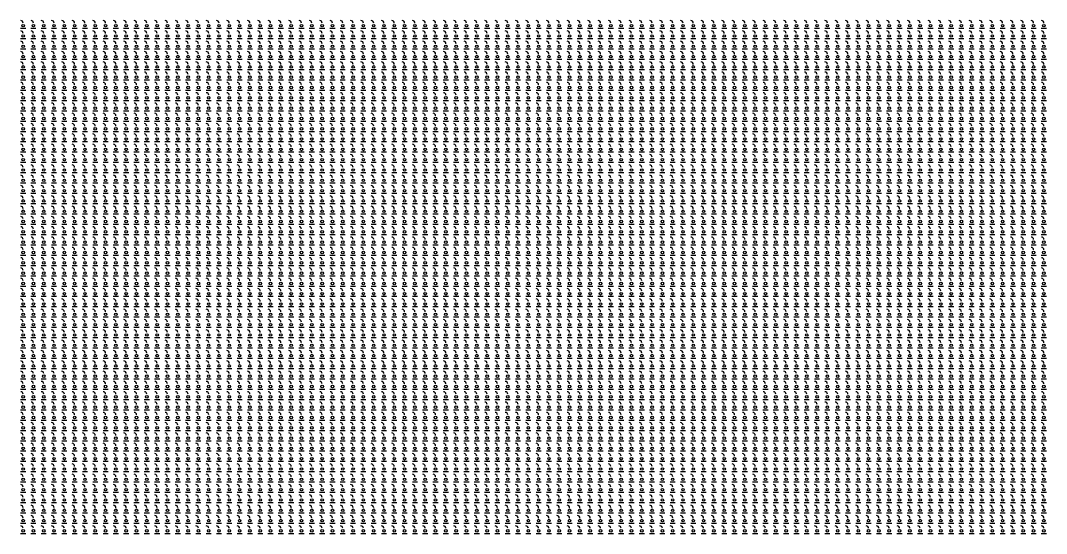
# Model space of a CAD drawing. Extents: x 0 to 199, y 0 to 199.
# Drawn here: x 0 to 199, y 0 to 99.5 of the extents above; entities that cross this region are included whole.
import ezdxf

# ---------------------------------------------------------------- set-up
doc = ezdxf.new("R2010")
doc.units = 0
doc.layers.add('VIPRS_G13', color=7, linetype='Continuous')

# ---------------------------------------------------------------- blocks, each defined once
blk = doc.blocks.new('VIPRS_G13_BLOCK')
blk.add_line((0, 0), (1, 0))
blk.add_circle((0.5, 0.5), 0.25)
blk.add_arc((0, 1), 0.5, 0, 85.9437)

msp = doc.modelspace()

# ---------------------------------------------------------------- block references
at = {"layer": 'VIPRS_G13'}
for p in [(0, 98), (2, 98), (4, 98), (6, 98), (8, 98), (10, 98), (12, 98), (14, 98), (16, 98), (18, 98), (20, 98), (22, 98), (24, 98), (26, 98), (28, 98), (30, 98), (32, 98), (34, 98), (36, 98), (38, 98), (40, 98), (42, 98), (44, 98), (46, 98), (48, 98), (50, 98), (52, 98), (54, 98), (56, 98), (58, 98), (60, 98), (62, 98), (64, 98), (66, 98), (68, 98), (70, 98), (72, 98), (74, 98), (76, 98), (78, 98), (80, 98), (82, 98), (84, 98), (86, 98), (88, 98), (90, 98), (92, 98), (94, 98), (96, 98), (98, 98), (100, 98), (102, 98), (104, 98), (106, 98), (108, 98), (110, 98), (112, 98), (114, 98), (116, 98), (118, 98), (120, 98), (122, 98), (124, 98), (126, 98), (128, 98), (130, 98), (132, 98), (134, 98), (136, 98), (138, 98), (140, 98), (142, 98), (144, 98), (146, 98), (148, 98), (150, 98), (152, 98), (154, 98), (156, 98), (158, 98), (160, 98), (162, 98), (164, 98), (166, 98), (168, 98), (170, 98), (172, 98), (174, 98), (176, 98), (178, 98), (180, 98), (182, 98), (184, 98), (186, 98), (188, 98), (190, 98), (192, 98), (194, 98), (196, 98), (198, 98), (0, 96), (2, 96), (4, 96), (6, 96), (8, 96), (10, 96), (12, 96), (14, 96), (16, 96), (18, 96), (20, 96), (22, 96), (24, 96), (26, 96), (28, 96), (30, 96), (32, 96), (34, 96), (36, 96), (38, 96), (40, 96), (42, 96), (44, 96), (46, 96), (48, 96), (50, 96), (52, 96), (54, 96), (56, 96), (58, 96), (60, 96), (62, 96), (64, 96), (66, 96), (68, 96), (70, 96), (72, 96), (74, 96), (76, 96), (78, 96), (80, 96), (82, 96), (84, 96), (86, 96), (88, 96), (90, 96), (92, 96), (94, 96), (96, 96), (98, 96), (100, 96), (102, 96), (104, 96), (106, 96), (108, 96), (110, 96), (112, 96), (114, 96), (116, 96), (118, 96), (120, 96), (122, 96), (124, 96), (126, 96), (128, 96), (130, 96), (132, 96), (134, 96), (136, 96), (138, 96), (140, 96), (142, 96), (144, 96), (146, 96), (148, 96), (150, 96), (152, 96), (154, 96), (156, 96), (158, 96), (160, 96), (162, 96), (164, 96), (166, 96), (168, 96), (170, 96), (172, 96), (174, 96), (176, 96), (178, 96), (180, 96), (182, 96), (184, 96), (186, 96), (188, 96), (190, 96), (192, 96), (194, 96), (196, 96), (198, 96), (0, 94), (2, 94), (4, 94), (6, 94), (8, 94), (10, 94), (12, 94), (14, 94), (16, 94), (18, 94), (20, 94), (22, 94), (24, 94), (26, 94), (28, 94), (30, 94), (32, 94), (34, 94), (36, 94), (38, 94), (40, 94), (42, 94), (44, 94), (46, 94), (48, 94), (50, 94), (52, 94), (54, 94), (56, 94), (58, 94), (60, 94), (62, 94), (64, 94), (66, 94), (68, 94), (70, 94), (72, 94), (74, 94), (76, 94), (78, 94), (80, 94), (82, 94), (84, 94), (86, 94), (88, 94), (90, 94), (92, 94), (94, 94), (96, 94), (98, 94), (100, 94), (102, 94), (104, 94), (106, 94), (108, 94), (110, 94), (112, 94), (114, 94), (116, 94), (118, 94), (120, 94), (122, 94), (124, 94), (126, 94), (128, 94), (130, 94), (132, 94), (134, 94), (136, 94), (138, 94), (140, 94), (142, 94), (144, 94), (146, 94), (148, 94), (150, 94), (152, 94), (154, 94), (156, 94), (158, 94), (160, 94), (162, 94), (164, 94), (166, 94), (168, 94), (170, 94), (172, 94), (174, 94), (176, 94), (178, 94), (180, 94), (182, 94), (184, 94), (186, 94), (188, 94), (190, 94), (192, 94), (194, 94), (196, 94), (198, 94), (0, 92), (2, 92), (4, 92), (6, 92), (8, 92), (10, 92), (12, 92), (14, 92), (16, 92), (18, 92), (20, 92), (22, 92), (24, 92), (26, 92), (28, 92), (30, 92), (32, 92), (34, 92), (36, 92), (38, 92), (40, 92), (42, 92), (44, 92), (46, 92), (48, 92), (50, 92), (52, 92), (54, 92), (56, 92), (58, 92), (60, 92), (62, 92), (64, 92), (66, 92), (68, 92), (70, 92), (72, 92), (74, 92), (76, 92), (78, 92), (80, 92), (82, 92), (84, 92), (86, 92), (88, 92), (90, 92), (92, 92), (94, 92), (96, 92), (98, 92), (100, 92), (102, 92), (104, 92), (106, 92), (108, 92), (110, 92), (112, 92), (114, 92), (116, 92), (118, 92), (120, 92), (122, 92), (124, 92), (126, 92), (128, 92), (130, 92), (132, 92), (134, 92), (136, 92), (138, 92), (140, 92), (142, 92), (144, 92), (146, 92), (148, 92), (150, 92), (152, 92), (154, 92), (156, 92), (158, 92), (160, 92), (162, 92), (164, 92), (166, 92), (168, 92), (170, 92), (172, 92), (174, 92), (176, 92), (178, 92), (180, 92), (182, 92), (184, 92), (186, 92), (188, 92), (190, 92), (192, 92), (194, 92), (196, 92), (198, 92), (0, 90), (2, 90), (4, 90), (6, 90), (8, 90), (10, 90), (12, 90), (14, 90), (16, 90), (18, 90), (20, 90), (22, 90), (24, 90), (26, 90), (28, 90), (30, 90), (32, 90), (34, 90), (36, 90), (38, 90), (40, 90), (42, 90), (44, 90), (46, 90), (48, 90), (50, 90), (52, 90), (54, 90), (56, 90), (58, 90), (60, 90), (62, 90), (64, 90), (66, 90), (68, 90), (70, 90), (72, 90), (74, 90), (76, 90), (78, 90), (80, 90), (82, 90), (84, 90), (86, 90), (88, 90), (90, 90), (92, 90), (94, 90), (96, 90), (98, 90), (100, 90), (102, 90), (104, 90), (106, 90), (108, 90), (110, 90), (112, 90), (114, 90), (116, 90), (118, 90), (120, 90), (122, 90), (124, 90), (126, 90), (128, 90), (130, 90), (132, 90), (134, 90), (136, 90), (138, 90), (140, 90), (142, 90), (144, 90), (146, 90), (148, 90), (150, 90), (152, 90), (154, 90), (156, 90), (158, 90), (160, 90), (162, 90), (164, 90), (166, 90), (168, 90), (170, 90), (172, 90), (174, 90), (176, 90), (178, 90), (180, 90), (182, 90), (184, 90), (186, 90), (188, 90), (190, 90), (192, 90), (194, 90), (196, 90), (198, 90), (0, 88), (2, 88), (4, 88), (6, 88), (8, 88), (10, 88), (12, 88), (14, 88), (16, 88), (18, 88), (20, 88), (22, 88), (24, 88), (26, 88), (28, 88), (30, 88), (32, 88), (34, 88), (36, 88), (38, 88), (40, 88), (42, 88), (44, 88), (46, 88), (48, 88), (50, 88), (52, 88), (54, 88), (56, 88), (58, 88), (60, 88), (62, 88), (64, 88), (66, 88), (68, 88), (70, 88), (72, 88), (74, 88), (76, 88), (78, 88), (80, 88), (82, 88), (84, 88), (86, 88), (88, 88), (90, 88), (92, 88), (94, 88), (96, 88), (98, 88), (100, 88), (102, 88), (104, 88), (106, 88), (108, 88), (110, 88), (112, 88), (114, 88), (116, 88), (118, 88), (120, 88), (122, 88), (124, 88), (126, 88), (128, 88), (130, 88), (132, 88), (134, 88), (136, 88), (138, 88), (140, 88), (142, 88), (144, 88), (146, 88), (148, 88), (150, 88), (152, 88), (154, 88), (156, 88), (158, 88), (160, 88), (162, 88), (164, 88), (166, 88), (168, 88), (170, 88), (172, 88), (174, 88), (176, 88), (178, 88), (180, 88), (182, 88), (184, 88), (186, 88), (188, 88), (190, 88), (192, 88), (194, 88), (196, 88), (198, 88), (0, 86), (2, 86), (4, 86), (6, 86), (8, 86), (10, 86), (12, 86), (14, 86), (16, 86), (18, 86), (20, 86), (22, 86), (24, 86), (26, 86), (28, 86), (30, 86), (32, 86), (34, 86), (36, 86), (38, 86), (40, 86), (42, 86), (44, 86), (46, 86), (48, 86), (50, 86), (52, 86), (54, 86), (56, 86), (58, 86), (60, 86), (62, 86), (64, 86), (66, 86), (68, 86), (70, 86), (72, 86), (74, 86), (76, 86), (78, 86), (80, 86), (82, 86), (84, 86), (86, 86), (88, 86), (90, 86), (92, 86), (94, 86), (96, 86), (98, 86), (100, 86), (102, 86), (104, 86), (106, 86), (108, 86), (110, 86), (112, 86), (114, 86), (116, 86), (118, 86), (120, 86), (122, 86), (124, 86), (126, 86), (128, 86), (130, 86), (132, 86), (134, 86), (136, 86), (138, 86), (140, 86), (142, 86), (144, 86), (146, 86), (148, 86), (150, 86), (152, 86), (154, 86), (156, 86), (158, 86), (160, 86), (162, 86), (164, 86), (166, 86), (168, 86), (170, 86), (172, 86), (174, 86), (176, 86), (178, 86), (180, 86), (182, 86), (184, 86), (186, 86), (188, 86), (190, 86), (192, 86), (194, 86), (196, 86), (198, 86), (0, 84), (2, 84), (4, 84), (6, 84), (8, 84), (10, 84), (12, 84), (14, 84), (16, 84), (18, 84), (20, 84), (22, 84), (24, 84), (26, 84), (28, 84), (30, 84), (32, 84), (34, 84), (36, 84), (38, 84), (40, 84), (42, 84), (44, 84), (46, 84), (48, 84), (50, 84), (52, 84), (54, 84), (56, 84), (58, 84), (60, 84), (62, 84), (64, 84), (66, 84), (68, 84), (70, 84), (72, 84), (74, 84), (76, 84), (78, 84), (80, 84), (82, 84), (84, 84), (86, 84), (88, 84), (90, 84), (92, 84), (94, 84), (96, 84), (98, 84), (100, 84), (102, 84), (104, 84), (106, 84), (108, 84), (110, 84), (112, 84), (114, 84), (116, 84), (118, 84), (120, 84), (122, 84), (124, 84), (126, 84), (128, 84), (130, 84), (132, 84), (134, 84), (136, 84), (138, 84), (140, 84), (142, 84), (144, 84), (146, 84), (148, 84), (150, 84), (152, 84), (154, 84), (156, 84), (158, 84), (160, 84), (162, 84), (164, 84), (166, 84), (168, 84), (170, 84), (172, 84), (174, 84), (176, 84), (178, 84), (180, 84), (182, 84), (184, 84), (186, 84), (188, 84), (190, 84), (192, 84), (194, 84), (196, 84), (198, 84), (0, 82), (2, 82), (4, 82), (6, 82), (8, 82), (10, 82), (12, 82), (14, 82), (16, 82), (18, 82), (20, 82), (22, 82), (24, 82), (26, 82), (28, 82), (30, 82), (32, 82), (34, 82), (36, 82), (38, 82), (40, 82), (42, 82), (44, 82), (46, 82), (48, 82), (50, 82), (52, 82), (54, 82), (56, 82), (58, 82), (60, 82), (62, 82), (64, 82), (66, 82), (68, 82), (70, 82), (72, 82), (74, 82), (76, 82), (78, 82), (80, 82), (82, 82), (84, 82), (86, 82), (88, 82), (90, 82), (92, 82), (94, 82), (96, 82), (98, 82), (100, 82), (102, 82), (104, 82), (106, 82), (108, 82), (110, 82), (112, 82), (114, 82), (116, 82), (118, 82), (120, 82), (122, 82), (124, 82), (126, 82), (128, 82), (130, 82), (132, 82), (134, 82), (136, 82), (138, 82), (140, 82), (142, 82), (144, 82), (146, 82), (148, 82), (150, 82), (152, 82), (154, 82), (156, 82), (158, 82), (160, 82), (162, 82), (164, 82), (166, 82), (168, 82), (170, 82), (172, 82), (174, 82), (176, 82), (178, 82), (180, 82), (182, 82), (184, 82), (186, 82), (188, 82), (190, 82), (192, 82), (194, 82), (196, 82), (198, 82), (0, 80), (2, 80), (4, 80), (6, 80), (8, 80), (10, 80), (12, 80), (14, 80), (16, 80), (18, 80), (20, 80), (22, 80), (24, 80), (26, 80), (28, 80), (30, 80), (32, 80), (34, 80), (36, 80), (38, 80), (40, 80), (42, 80), (44, 80), (46, 80), (48, 80), (50, 80), (52, 80), (54, 80), (56, 80), (58, 80), (60, 80), (62, 80), (64, 80), (66, 80), (68, 80), (70, 80), (72, 80), (74, 80), (76, 80), (78, 80), (80, 80), (82, 80), (84, 80), (86, 80), (88, 80), (90, 80), (92, 80), (94, 80), (96, 80), (98, 80), (100, 80), (102, 80), (104, 80), (106, 80), (108, 80), (110, 80), (112, 80), (114, 80), (116, 80), (118, 80), (120, 80), (122, 80), (124, 80), (126, 80), (128, 80), (130, 80), (132, 80), (134, 80), (136, 80), (138, 80), (140, 80), (142, 80), (144, 80), (146, 80), (148, 80), (150, 80), (152, 80), (154, 80), (156, 80), (158, 80), (160, 80), (162, 80), (164, 80), (166, 80), (168, 80), (170, 80), (172, 80), (174, 80), (176, 80), (178, 80), (180, 80), (182, 80), (184, 80), (186, 80), (188, 80), (190, 80), (192, 80), (194, 80), (196, 80), (198, 80), (0, 78), (2, 78), (4, 78), (6, 78), (8, 78), (10, 78), (12, 78), (14, 78), (16, 78), (18, 78), (20, 78), (22, 78), (24, 78), (26, 78), (28, 78), (30, 78), (32, 78), (34, 78), (36, 78), (38, 78), (40, 78), (42, 78), (44, 78), (46, 78), (48, 78), (50, 78), (52, 78), (54, 78), (56, 78), (58, 78), (60, 78), (62, 78), (64, 78), (66, 78), (68, 78), (70, 78), (72, 78), (74, 78), (76, 78), (78, 78), (80, 78), (82, 78), (84, 78), (86, 78), (88, 78), (90, 78), (92, 78), (94, 78), (96, 78), (98, 78), (100, 78), (102, 78), (104, 78), (106, 78), (108, 78), (110, 78), (112, 78), (114, 78), (116, 78), (118, 78), (120, 78), (122, 78), (124, 78), (126, 78), (128, 78), (130, 78), (132, 78), (134, 78), (136, 78), (138, 78), (140, 78), (142, 78), (144, 78), (146, 78), (148, 78), (150, 78), (152, 78), (154, 78), (156, 78), (158, 78), (160, 78), (162, 78), (164, 78), (166, 78), (168, 78), (170, 78), (172, 78), (174, 78), (176, 78), (178, 78), (180, 78), (182, 78), (184, 78), (186, 78), (188, 78), (190, 78), (192, 78), (194, 78), (196, 78), (198, 78), (0, 76), (2, 76), (4, 76), (6, 76), (8, 76), (10, 76), (12, 76), (14, 76), (16, 76), (18, 76), (20, 76), (22, 76), (24, 76), (26, 76), (28, 76), (30, 76), (32, 76), (34, 76), (36, 76), (38, 76), (40, 76), (42, 76), (44, 76), (46, 76), (48, 76), (50, 76), (52, 76), (54, 76), (56, 76), (58, 76), (60, 76), (62, 76), (64, 76), (66, 76), (68, 76), (70, 76), (72, 76), (74, 76), (76, 76), (78, 76), (80, 76), (82, 76), (84, 76), (86, 76), (88, 76), (90, 76), (92, 76), (94, 76), (96, 76), (98, 76), (100, 76), (102, 76), (104, 76), (106, 76), (108, 76), (110, 76), (112, 76), (114, 76), (116, 76), (118, 76), (120, 76), (122, 76), (124, 76), (126, 76), (128, 76), (130, 76), (132, 76), (134, 76), (136, 76), (138, 76), (140, 76), (142, 76), (144, 76), (146, 76), (148, 76), (150, 76), (152, 76), (154, 76), (156, 76), (158, 76), (160, 76), (162, 76), (164, 76), (166, 76), (168, 76), (170, 76), (172, 76), (174, 76), (176, 76), (178, 76), (180, 76), (182, 76), (184, 76), (186, 76), (188, 76), (190, 76), (192, 76), (194, 76), (196, 76), (198, 76), (0, 74), (2, 74), (4, 74), (6, 74), (8, 74), (10, 74), (12, 74), (14, 74), (16, 74), (18, 74), (20, 74), (22, 74), (24, 74), (26, 74), (28, 74), (30, 74), (32, 74), (34, 74), (36, 74), (38, 74), (40, 74), (42, 74), (44, 74), (46, 74), (48, 74), (50, 74), (52, 74), (54, 74), (56, 74), (58, 74), (60, 74), (62, 74), (64, 74), (66, 74), (68, 74), (70, 74), (72, 74), (74, 74), (76, 74), (78, 74), (80, 74), (82, 74), (84, 74), (86, 74), (88, 74), (90, 74), (92, 74), (94, 74), (96, 74), (98, 74), (100, 74), (102, 74), (104, 74), (106, 74), (108, 74), (110, 74), (112, 74), (114, 74), (116, 74), (118, 74), (120, 74), (122, 74), (124, 74), (126, 74), (128, 74), (130, 74), (132, 74), (134, 74), (136, 74), (138, 74), (140, 74), (142, 74), (144, 74), (146, 74), (148, 74), (150, 74), (152, 74), (154, 74), (156, 74), (158, 74), (160, 74), (162, 74), (164, 74), (166, 74), (168, 74), (170, 74), (172, 74), (174, 74), (176, 74), (178, 74), (180, 74), (182, 74), (184, 74), (186, 74), (188, 74), (190, 74), (192, 74), (194, 74), (196, 74), (198, 74), (0, 72), (2, 72), (4, 72), (6, 72), (8, 72), (10, 72), (12, 72), (14, 72), (16, 72), (18, 72), (20, 72), (22, 72), (24, 72), (26, 72), (28, 72), (30, 72), (32, 72), (34, 72), (36, 72), (38, 72), (40, 72), (42, 72), (44, 72), (46, 72), (48, 72), (50, 72), (52, 72), (54, 72), (56, 72), (58, 72), (60, 72), (62, 72), (64, 72), (66, 72), (68, 72), (70, 72), (72, 72), (74, 72), (76, 72), (78, 72), (80, 72), (82, 72), (84, 72), (86, 72), (88, 72), (90, 72), (92, 72), (94, 72), (96, 72), (98, 72), (100, 72), (102, 72), (104, 72), (106, 72), (108, 72), (110, 72), (112, 72), (114, 72), (116, 72), (118, 72), (120, 72), (122, 72), (124, 72), (126, 72), (128, 72), (130, 72), (132, 72), (134, 72), (136, 72), (138, 72), (140, 72), (142, 72), (144, 72), (146, 72), (148, 72), (150, 72), (152, 72), (154, 72), (156, 72), (158, 72), (160, 72), (162, 72), (164, 72), (166, 72), (168, 72), (170, 72), (172, 72), (174, 72), (176, 72), (178, 72), (180, 72), (182, 72), (184, 72), (186, 72), (188, 72), (190, 72), (192, 72), (194, 72), (196, 72), (198, 72), (0, 70), (2, 70), (4, 70), (6, 70), (8, 70), (10, 70), (12, 70), (14, 70), (16, 70), (18, 70), (20, 70), (22, 70), (24, 70), (26, 70), (28, 70), (30, 70), (32, 70), (34, 70), (36, 70), (38, 70), (40, 70), (42, 70), (44, 70), (46, 70), (48, 70), (50, 70), (52, 70), (54, 70), (56, 70), (58, 70), (60, 70), (62, 70), (64, 70), (66, 70), (68, 70), (70, 70), (72, 70), (74, 70), (76, 70), (78, 70), (80, 70), (82, 70), (84, 70), (86, 70), (88, 70), (90, 70), (92, 70), (94, 70), (96, 70), (98, 70), (100, 70), (102, 70), (104, 70), (106, 70), (108, 70), (110, 70), (112, 70), (114, 70), (116, 70), (118, 70), (120, 70), (122, 70), (124, 70), (126, 70), (128, 70), (130, 70), (132, 70), (134, 70), (136, 70), (138, 70), (140, 70), (142, 70), (144, 70), (146, 70), (148, 70), (150, 70), (152, 70), (154, 70), (156, 70), (158, 70), (160, 70), (162, 70), (164, 70), (166, 70), (168, 70), (170, 70), (172, 70), (174, 70), (176, 70), (178, 70), (180, 70), (182, 70), (184, 70), (186, 70), (188, 70), (190, 70), (192, 70), (194, 70), (196, 70), (198, 70), (0, 68), (2, 68), (4, 68), (6, 68), (8, 68), (10, 68), (12, 68), (14, 68), (16, 68), (18, 68), (20, 68), (22, 68), (24, 68), (26, 68), (28, 68), (30, 68), (32, 68), (34, 68), (36, 68), (38, 68), (40, 68), (42, 68), (44, 68), (46, 68), (48, 68), (50, 68), (52, 68), (54, 68), (56, 68), (58, 68), (60, 68), (62, 68), (64, 68), (66, 68), (68, 68), (70, 68), (72, 68), (74, 68), (76, 68), (78, 68), (80, 68), (82, 68), (84, 68), (86, 68), (88, 68), (90, 68), (92, 68), (94, 68), (96, 68), (98, 68), (100, 68), (102, 68), (104, 68), (106, 68), (108, 68), (110, 68), (112, 68), (114, 68), (116, 68), (118, 68), (120, 68), (122, 68), (124, 68), (126, 68), (128, 68), (130, 68), (132, 68), (134, 68), (136, 68), (138, 68), (140, 68), (142, 68), (144, 68), (146, 68), (148, 68), (150, 68), (152, 68), (154, 68), (156, 68), (158, 68), (160, 68), (162, 68), (164, 68), (166, 68), (168, 68), (170, 68), (172, 68), (174, 68), (176, 68), (178, 68), (180, 68), (182, 68), (184, 68), (186, 68), (188, 68), (190, 68), (192, 68), (194, 68), (196, 68), (198, 68), (0, 66), (2, 66), (4, 66), (6, 66), (8, 66), (10, 66), (12, 66), (14, 66), (16, 66), (18, 66), (20, 66), (22, 66), (24, 66), (26, 66), (28, 66), (30, 66), (32, 66), (34, 66), (36, 66), (38, 66), (40, 66), (42, 66), (44, 66), (46, 66), (48, 66), (50, 66), (52, 66), (54, 66), (56, 66), (58, 66), (60, 66), (62, 66), (64, 66), (66, 66), (68, 66), (70, 66), (72, 66), (74, 66), (76, 66), (78, 66), (80, 66), (82, 66), (84, 66), (86, 66), (88, 66), (90, 66), (92, 66), (94, 66), (96, 66), (98, 66), (100, 66), (102, 66), (104, 66), (106, 66), (108, 66), (110, 66), (112, 66), (114, 66), (116, 66), (118, 66), (120, 66), (122, 66), (124, 66), (126, 66), (128, 66), (130, 66), (132, 66), (134, 66), (136, 66), (138, 66), (140, 66), (142, 66), (144, 66), (146, 66), (148, 66), (150, 66), (152, 66), (154, 66), (156, 66), (158, 66), (160, 66), (162, 66), (164, 66), (166, 66), (168, 66), (170, 66), (172, 66), (174, 66), (176, 66), (178, 66), (180, 66), (182, 66), (184, 66), (186, 66), (188, 66), (190, 66), (192, 66), (194, 66), (196, 66), (198, 66), (0, 64), (2, 64), (4, 64), (6, 64), (8, 64), (10, 64), (12, 64), (14, 64), (16, 64), (18, 64), (20, 64), (22, 64), (24, 64), (26, 64), (28, 64), (30, 64), (32, 64), (34, 64), (36, 64), (38, 64), (40, 64), (42, 64), (44, 64), (46, 64), (48, 64), (50, 64), (52, 64), (54, 64), (56, 64), (58, 64), (60, 64), (62, 64), (64, 64), (66, 64), (68, 64), (70, 64), (72, 64), (74, 64), (76, 64), (78, 64), (80, 64), (82, 64), (84, 64), (86, 64), (88, 64), (90, 64), (92, 64), (94, 64), (96, 64), (98, 64), (100, 64), (102, 64), (104, 64), (106, 64), (108, 64), (110, 64), (112, 64), (114, 64), (116, 64), (118, 64), (120, 64), (122, 64), (124, 64), (126, 64), (128, 64), (130, 64), (132, 64), (134, 64), (136, 64), (138, 64), (140, 64), (142, 64), (144, 64), (146, 64), (148, 64), (150, 64), (152, 64), (154, 64), (156, 64), (158, 64), (160, 64), (162, 64), (164, 64), (166, 64), (168, 64), (170, 64), (172, 64), (174, 64), (176, 64), (178, 64), (180, 64), (182, 64), (184, 64), (186, 64), (188, 64), (190, 64), (192, 64), (194, 64), (196, 64), (198, 64), (0, 62), (2, 62), (4, 62), (6, 62), (8, 62), (10, 62), (12, 62), (14, 62), (16, 62), (18, 62), (20, 62), (22, 62), (24, 62), (26, 62), (28, 62), (30, 62), (32, 62), (34, 62), (36, 62), (38, 62), (40, 62), (42, 62), (44, 62), (46, 62), (48, 62), (50, 62), (52, 62), (54, 62), (56, 62), (58, 62), (60, 62), (62, 62), (64, 62), (66, 62), (68, 62), (70, 62), (72, 62), (74, 62), (76, 62), (78, 62), (80, 62), (82, 62), (84, 62), (86, 62), (88, 62), (90, 62), (92, 62), (94, 62), (96, 62), (98, 62), (100, 62), (102, 62), (104, 62), (106, 62), (108, 62), (110, 62), (112, 62), (114, 62), (116, 62), (118, 62), (120, 62), (122, 62), (124, 62), (126, 62), (128, 62), (130, 62), (132, 62), (134, 62), (136, 62), (138, 62), (140, 62), (142, 62), (144, 62), (146, 62), (148, 62), (150, 62), (152, 62), (154, 62), (156, 62), (158, 62), (160, 62), (162, 62), (164, 62), (166, 62), (168, 62), (170, 62), (172, 62), (174, 62), (176, 62), (178, 62), (180, 62), (182, 62), (184, 62), (186, 62), (188, 62), (190, 62), (192, 62), (194, 62), (196, 62), (198, 62), (0, 60), (2, 60), (4, 60), (6, 60), (8, 60), (10, 60), (12, 60), (14, 60), (16, 60), (18, 60), (20, 60), (22, 60), (24, 60), (26, 60), (28, 60), (30, 60), (32, 60), (34, 60), (36, 60), (38, 60), (40, 60), (42, 60), (44, 60), (46, 60), (48, 60), (50, 60), (52, 60), (54, 60), (56, 60), (58, 60), (60, 60), (62, 60), (64, 60), (66, 60), (68, 60), (70, 60), (72, 60), (74, 60), (76, 60), (78, 60), (80, 60), (82, 60), (84, 60), (86, 60), (88, 60), (90, 60), (92, 60), (94, 60), (96, 60), (98, 60), (100, 60), (102, 60), (104, 60), (106, 60), (108, 60), (110, 60), (112, 60), (114, 60), (116, 60), (118, 60), (120, 60), (122, 60), (124, 60), (126, 60), (128, 60), (130, 60), (132, 60), (134, 60), (136, 60), (138, 60), (140, 60), (142, 60), (144, 60), (146, 60), (148, 60), (150, 60), (152, 60), (154, 60), (156, 60), (158, 60), (160, 60), (162, 60), (164, 60), (166, 60), (168, 60), (170, 60), (172, 60), (174, 60), (176, 60), (178, 60), (180, 60), (182, 60), (184, 60), (186, 60), (188, 60), (190, 60), (192, 60), (194, 60), (196, 60), (198, 60), (0, 58), (2, 58), (4, 58), (6, 58), (8, 58), (10, 58), (12, 58), (14, 58), (16, 58), (18, 58), (20, 58), (22, 58), (24, 58), (26, 58), (28, 58), (30, 58), (32, 58), (34, 58), (36, 58), (38, 58), (40, 58), (42, 58), (44, 58), (46, 58), (48, 58), (50, 58), (52, 58), (54, 58), (56, 58), (58, 58), (60, 58), (62, 58), (64, 58), (66, 58), (68, 58), (70, 58), (72, 58), (74, 58), (76, 58), (78, 58), (80, 58), (82, 58), (84, 58), (86, 58), (88, 58), (90, 58), (92, 58), (94, 58), (96, 58), (98, 58), (100, 58), (102, 58), (104, 58), (106, 58), (108, 58), (110, 58), (112, 58), (114, 58), (116, 58), (118, 58), (120, 58), (122, 58), (124, 58), (126, 58), (128, 58), (130, 58), (132, 58), (134, 58), (136, 58), (138, 58), (140, 58), (142, 58), (144, 58), (146, 58), (148, 58), (150, 58), (152, 58), (154, 58), (156, 58), (158, 58), (160, 58), (162, 58), (164, 58), (166, 58), (168, 58), (170, 58), (172, 58), (174, 58), (176, 58), (178, 58), (180, 58), (182, 58), (184, 58), (186, 58), (188, 58), (190, 58), (192, 58), (194, 58), (196, 58), (198, 58), (0, 56), (2, 56), (4, 56), (6, 56), (8, 56), (10, 56), (12, 56), (14, 56), (16, 56), (18, 56), (20, 56), (22, 56), (24, 56), (26, 56), (28, 56), (30, 56), (32, 56), (34, 56), (36, 56), (38, 56), (40, 56), (42, 56), (44, 56), (46, 56), (48, 56), (50, 56), (52, 56), (54, 56), (56, 56), (58, 56), (60, 56), (62, 56), (64, 56), (66, 56), (68, 56), (70, 56), (72, 56), (74, 56), (76, 56), (78, 56), (80, 56), (82, 56), (84, 56), (86, 56), (88, 56), (90, 56), (92, 56), (94, 56), (96, 56), (98, 56), (100, 56), (102, 56), (104, 56), (106, 56), (108, 56), (110, 56), (112, 56), (114, 56), (116, 56), (118, 56), (120, 56), (122, 56), (124, 56), (126, 56), (128, 56), (130, 56), (132, 56), (134, 56), (136, 56), (138, 56), (140, 56), (142, 56), (144, 56), (146, 56), (148, 56), (150, 56), (152, 56), (154, 56), (156, 56), (158, 56), (160, 56), (162, 56), (164, 56), (166, 56), (168, 56), (170, 56), (172, 56), (174, 56), (176, 56), (178, 56), (180, 56), (182, 56), (184, 56), (186, 56), (188, 56), (190, 56), (192, 56), (194, 56), (196, 56), (198, 56), (0, 54), (2, 54), (4, 54), (6, 54), (8, 54), (10, 54), (12, 54), (14, 54), (16, 54), (18, 54), (20, 54), (22, 54), (24, 54), (26, 54), (28, 54), (30, 54), (32, 54), (34, 54), (36, 54), (38, 54), (40, 54), (42, 54), (44, 54), (46, 54), (48, 54), (50, 54), (52, 54), (54, 54), (56, 54), (58, 54), (60, 54), (62, 54), (64, 54), (66, 54), (68, 54), (70, 54), (72, 54), (74, 54), (76, 54), (78, 54), (80, 54), (82, 54), (84, 54), (86, 54), (88, 54), (90, 54), (92, 54), (94, 54), (96, 54), (98, 54), (100, 54), (102, 54), (104, 54), (106, 54), (108, 54), (110, 54), (112, 54), (114, 54), (116, 54), (118, 54), (120, 54), (122, 54), (124, 54), (126, 54), (128, 54), (130, 54), (132, 54), (134, 54), (136, 54), (138, 54), (140, 54), (142, 54), (144, 54), (146, 54), (148, 54), (150, 54), (152, 54), (154, 54), (156, 54), (158, 54), (160, 54), (162, 54), (164, 54), (166, 54), (168, 54), (170, 54), (172, 54), (174, 54), (176, 54), (178, 54), (180, 54), (182, 54), (184, 54), (186, 54), (188, 54), (190, 54), (192, 54), (194, 54), (196, 54), (198, 54), (0, 52), (2, 52), (4, 52), (6, 52), (8, 52), (10, 52), (12, 52), (14, 52), (16, 52), (18, 52), (20, 52), (22, 52), (24, 52), (26, 52), (28, 52), (30, 52), (32, 52), (34, 52), (36, 52), (38, 52), (40, 52), (42, 52), (44, 52), (46, 52), (48, 52), (50, 52), (52, 52), (54, 52), (56, 52), (58, 52), (60, 52), (62, 52), (64, 52), (66, 52), (68, 52), (70, 52), (72, 52), (74, 52), (76, 52), (78, 52), (80, 52), (82, 52), (84, 52), (86, 52), (88, 52), (90, 52), (92, 52), (94, 52), (96, 52), (98, 52), (100, 52), (102, 52), (104, 52), (106, 52), (108, 52), (110, 52), (112, 52), (114, 52), (116, 52), (118, 52), (120, 52), (122, 52), (124, 52), (126, 52), (128, 52), (130, 52), (132, 52), (134, 52), (136, 52), (138, 52), (140, 52), (142, 52), (144, 52), (146, 52), (148, 52), (150, 52), (152, 52), (154, 52), (156, 52), (158, 52), (160, 52), (162, 52), (164, 52), (166, 52), (168, 52), (170, 52), (172, 52), (174, 52), (176, 52), (178, 52), (180, 52), (182, 52), (184, 52), (186, 52), (188, 52), (190, 52), (192, 52), (194, 52), (196, 52), (198, 52), (0, 50), (2, 50), (4, 50), (6, 50), (8, 50), (10, 50), (12, 50), (14, 50), (16, 50), (18, 50), (20, 50), (22, 50), (24, 50), (26, 50), (28, 50), (30, 50), (32, 50), (34, 50), (36, 50), (38, 50), (40, 50), (42, 50), (44, 50), (46, 50), (48, 50), (50, 50), (52, 50), (54, 50), (56, 50), (58, 50), (60, 50), (62, 50), (64, 50), (66, 50), (68, 50), (70, 50), (72, 50), (74, 50), (76, 50), (78, 50), (80, 50), (82, 50), (84, 50), (86, 50), (88, 50), (90, 50), (92, 50), (94, 50), (96, 50), (98, 50), (100, 50), (102, 50), (104, 50), (106, 50), (108, 50), (110, 50), (112, 50), (114, 50), (116, 50), (118, 50), (120, 50), (122, 50), (124, 50), (126, 50), (128, 50), (130, 50), (132, 50), (134, 50), (136, 50), (138, 50), (140, 50), (142, 50), (144, 50), (146, 50), (148, 50), (150, 50), (152, 50), (154, 50), (156, 50), (158, 50), (160, 50), (162, 50), (164, 50), (166, 50), (168, 50), (170, 50), (172, 50), (174, 50), (176, 50), (178, 50), (180, 50), (182, 50), (184, 50), (186, 50), (188, 50), (190, 50), (192, 50), (194, 50), (196, 50), (198, 50), (0, 48), (2, 48), (4, 48), (6, 48), (8, 48), (10, 48), (12, 48), (14, 48), (16, 48), (18, 48), (20, 48), (22, 48), (24, 48), (26, 48), (28, 48), (30, 48), (32, 48), (34, 48), (36, 48), (38, 48), (40, 48), (42, 48), (44, 48), (46, 48), (48, 48), (50, 48), (52, 48), (54, 48), (56, 48), (58, 48), (60, 48), (62, 48), (64, 48), (66, 48), (68, 48), (70, 48), (72, 48), (74, 48), (76, 48), (78, 48), (80, 48), (82, 48), (84, 48), (86, 48), (88, 48), (90, 48), (92, 48), (94, 48), (96, 48), (98, 48), (100, 48), (102, 48), (104, 48), (106, 48), (108, 48), (110, 48), (112, 48), (114, 48), (116, 48), (118, 48), (120, 48), (122, 48), (124, 48), (126, 48), (128, 48), (130, 48), (132, 48), (134, 48), (136, 48), (138, 48), (140, 48), (142, 48), (144, 48), (146, 48), (148, 48), (150, 48), (152, 48), (154, 48), (156, 48), (158, 48), (160, 48), (162, 48), (164, 48), (166, 48), (168, 48), (170, 48), (172, 48), (174, 48), (176, 48), (178, 48), (180, 48), (182, 48), (184, 48), (186, 48), (188, 48), (190, 48), (192, 48), (194, 48), (196, 48), (198, 48), (0, 46), (2, 46), (4, 46), (6, 46), (8, 46), (10, 46), (12, 46), (14, 46), (16, 46), (18, 46), (20, 46), (22, 46), (24, 46), (26, 46), (28, 46), (30, 46), (32, 46), (34, 46), (36, 46), (38, 46), (40, 46), (42, 46), (44, 46), (46, 46), (48, 46), (50, 46), (52, 46), (54, 46), (56, 46), (58, 46), (60, 46), (62, 46), (64, 46), (66, 46), (68, 46), (70, 46), (72, 46), (74, 46), (76, 46), (78, 46), (80, 46), (82, 46), (84, 46), (86, 46), (88, 46), (90, 46), (92, 46), (94, 46), (96, 46), (98, 46), (100, 46), (102, 46), (104, 46), (106, 46), (108, 46), (110, 46), (112, 46), (114, 46), (116, 46), (118, 46), (120, 46), (122, 46), (124, 46), (126, 46), (128, 46), (130, 46), (132, 46), (134, 46), (136, 46), (138, 46), (140, 46), (142, 46), (144, 46), (146, 46), (148, 46), (150, 46), (152, 46), (154, 46), (156, 46), (158, 46), (160, 46), (162, 46), (164, 46), (166, 46), (168, 46), (170, 46), (172, 46), (174, 46), (176, 46), (178, 46), (180, 46), (182, 46), (184, 46), (186, 46), (188, 46), (190, 46), (192, 46), (194, 46), (196, 46), (198, 46), (0, 44), (2, 44), (4, 44), (6, 44), (8, 44), (10, 44), (12, 44), (14, 44), (16, 44), (18, 44), (20, 44), (22, 44), (24, 44), (26, 44), (28, 44), (30, 44), (32, 44), (34, 44), (36, 44), (38, 44), (40, 44), (42, 44), (44, 44), (46, 44), (48, 44), (50, 44), (52, 44), (54, 44), (56, 44), (58, 44), (60, 44), (62, 44), (64, 44), (66, 44), (68, 44), (70, 44), (72, 44), (74, 44), (76, 44), (78, 44), (80, 44), (82, 44), (84, 44), (86, 44), (88, 44), (90, 44), (92, 44), (94, 44), (96, 44), (98, 44), (100, 44), (102, 44), (104, 44), (106, 44), (108, 44), (110, 44), (112, 44), (114, 44), (116, 44), (118, 44), (120, 44), (122, 44), (124, 44), (126, 44), (128, 44), (130, 44), (132, 44), (134, 44), (136, 44), (138, 44), (140, 44), (142, 44), (144, 44), (146, 44), (148, 44), (150, 44), (152, 44), (154, 44), (156, 44), (158, 44), (160, 44), (162, 44), (164, 44), (166, 44), (168, 44), (170, 44), (172, 44), (174, 44), (176, 44), (178, 44), (180, 44), (182, 44), (184, 44), (186, 44), (188, 44), (190, 44), (192, 44), (194, 44), (196, 44), (198, 44), (0, 42), (2, 42), (4, 42), (6, 42), (8, 42), (10, 42), (12, 42), (14, 42), (16, 42), (18, 42), (20, 42), (22, 42), (24, 42), (26, 42), (28, 42), (30, 42), (32, 42), (34, 42), (36, 42), (38, 42), (40, 42), (42, 42), (44, 42), (46, 42), (48, 42), (50, 42), (52, 42), (54, 42), (56, 42), (58, 42), (60, 42), (62, 42), (64, 42), (66, 42), (68, 42), (70, 42), (72, 42), (74, 42), (76, 42), (78, 42), (80, 42), (82, 42), (84, 42), (86, 42), (88, 42), (90, 42), (92, 42), (94, 42), (96, 42), (98, 42), (100, 42), (102, 42), (104, 42), (106, 42), (108, 42), (110, 42), (112, 42), (114, 42), (116, 42), (118, 42), (120, 42), (122, 42), (124, 42), (126, 42), (128, 42), (130, 42), (132, 42), (134, 42), (136, 42), (138, 42), (140, 42), (142, 42), (144, 42), (146, 42), (148, 42), (150, 42), (152, 42), (154, 42), (156, 42), (158, 42), (160, 42), (162, 42), (164, 42), (166, 42), (168, 42), (170, 42), (172, 42), (174, 42), (176, 42), (178, 42), (180, 42), (182, 42), (184, 42), (186, 42), (188, 42), (190, 42), (192, 42), (194, 42), (196, 42), (198, 42), (0, 40), (2, 40), (4, 40), (6, 40), (8, 40), (10, 40), (12, 40), (14, 40), (16, 40), (18, 40), (20, 40), (22, 40), (24, 40), (26, 40), (28, 40), (30, 40), (32, 40), (34, 40), (36, 40), (38, 40), (40, 40), (42, 40), (44, 40), (46, 40), (48, 40), (50, 40), (52, 40), (54, 40), (56, 40), (58, 40), (60, 40), (62, 40), (64, 40), (66, 40), (68, 40), (70, 40), (72, 40), (74, 40), (76, 40), (78, 40), (80, 40), (82, 40), (84, 40), (86, 40), (88, 40), (90, 40), (92, 40), (94, 40), (96, 40), (98, 40), (100, 40), (102, 40), (104, 40), (106, 40), (108, 40), (110, 40), (112, 40), (114, 40), (116, 40), (118, 40), (120, 40), (122, 40), (124, 40), (126, 40), (128, 40), (130, 40), (132, 40), (134, 40), (136, 40), (138, 40), (140, 40), (142, 40), (144, 40), (146, 40), (148, 40), (150, 40), (152, 40), (154, 40), (156, 40), (158, 40), (160, 40), (162, 40), (164, 40), (166, 40), (168, 40), (170, 40), (172, 40), (174, 40), (176, 40), (178, 40), (180, 40), (182, 40), (184, 40), (186, 40), (188, 40), (190, 40), (192, 40), (194, 40), (196, 40), (198, 40), (0, 38), (2, 38), (4, 38), (6, 38), (8, 38), (10, 38), (12, 38), (14, 38), (16, 38), (18, 38), (20, 38), (22, 38), (24, 38), (26, 38), (28, 38), (30, 38), (32, 38), (34, 38), (36, 38), (38, 38), (40, 38), (42, 38), (44, 38), (46, 38), (48, 38), (50, 38), (52, 38), (54, 38), (56, 38), (58, 38), (60, 38), (62, 38), (64, 38), (66, 38), (68, 38), (70, 38), (72, 38), (74, 38), (76, 38), (78, 38), (80, 38), (82, 38), (84, 38), (86, 38), (88, 38), (90, 38), (92, 38), (94, 38), (96, 38), (98, 38), (100, 38), (102, 38), (104, 38), (106, 38), (108, 38), (110, 38), (112, 38), (114, 38), (116, 38), (118, 38), (120, 38), (122, 38), (124, 38), (126, 38), (128, 38), (130, 38), (132, 38), (134, 38), (136, 38), (138, 38), (140, 38), (142, 38), (144, 38), (146, 38), (148, 38), (150, 38), (152, 38), (154, 38), (156, 38), (158, 38), (160, 38), (162, 38), (164, 38), (166, 38), (168, 38), (170, 38), (172, 38), (174, 38), (176, 38), (178, 38), (180, 38), (182, 38), (184, 38), (186, 38), (188, 38), (190, 38), (192, 38), (194, 38), (196, 38), (198, 38), (0, 36), (2, 36), (4, 36), (6, 36), (8, 36), (10, 36), (12, 36), (14, 36), (16, 36), (18, 36), (20, 36), (22, 36), (24, 36), (26, 36), (28, 36), (30, 36), (32, 36), (34, 36), (36, 36), (38, 36), (40, 36), (42, 36), (44, 36), (46, 36), (48, 36), (50, 36), (52, 36), (54, 36), (56, 36), (58, 36), (60, 36), (62, 36), (64, 36), (66, 36), (68, 36), (70, 36), (72, 36), (74, 36), (76, 36), (78, 36), (80, 36), (82, 36), (84, 36), (86, 36), (88, 36), (90, 36), (92, 36), (94, 36), (96, 36), (98, 36), (100, 36), (102, 36), (104, 36), (106, 36), (108, 36), (110, 36), (112, 36), (114, 36), (116, 36), (118, 36), (120, 36), (122, 36), (124, 36), (126, 36), (128, 36), (130, 36), (132, 36), (134, 36), (136, 36), (138, 36), (140, 36), (142, 36), (144, 36), (146, 36), (148, 36), (150, 36), (152, 36), (154, 36), (156, 36), (158, 36), (160, 36), (162, 36), (164, 36), (166, 36), (168, 36), (170, 36), (172, 36), (174, 36), (176, 36), (178, 36), (180, 36), (182, 36), (184, 36), (186, 36), (188, 36), (190, 36), (192, 36), (194, 36), (196, 36), (198, 36), (0, 34), (2, 34), (4, 34), (6, 34), (8, 34), (10, 34), (12, 34), (14, 34), (16, 34), (18, 34), (20, 34), (22, 34), (24, 34), (26, 34), (28, 34), (30, 34), (32, 34), (34, 34), (36, 34), (38, 34), (40, 34), (42, 34), (44, 34), (46, 34), (48, 34), (50, 34), (52, 34), (54, 34), (56, 34), (58, 34), (60, 34), (62, 34), (64, 34), (66, 34), (68, 34), (70, 34), (72, 34), (74, 34), (76, 34), (78, 34), (80, 34), (82, 34), (84, 34), (86, 34), (88, 34), (90, 34), (92, 34), (94, 34), (96, 34), (98, 34), (100, 34), (102, 34), (104, 34), (106, 34), (108, 34), (110, 34), (112, 34), (114, 34), (116, 34), (118, 34), (120, 34), (122, 34), (124, 34), (126, 34), (128, 34), (130, 34), (132, 34), (134, 34), (136, 34), (138, 34), (140, 34), (142, 34), (144, 34), (146, 34), (148, 34), (150, 34), (152, 34), (154, 34), (156, 34), (158, 34), (160, 34), (162, 34), (164, 34), (166, 34), (168, 34), (170, 34), (172, 34), (174, 34), (176, 34), (178, 34), (180, 34), (182, 34), (184, 34), (186, 34), (188, 34), (190, 34), (192, 34), (194, 34), (196, 34), (198, 34), (0, 32), (2, 32), (4, 32), (6, 32), (8, 32), (10, 32), (12, 32), (14, 32), (16, 32), (18, 32), (20, 32), (22, 32), (24, 32), (26, 32), (28, 32), (30, 32), (32, 32), (34, 32), (36, 32), (38, 32), (40, 32), (42, 32), (44, 32), (46, 32), (48, 32), (50, 32), (52, 32), (54, 32), (56, 32), (58, 32), (60, 32), (62, 32), (64, 32), (66, 32), (68, 32), (70, 32), (72, 32), (74, 32), (76, 32), (78, 32), (80, 32), (82, 32), (84, 32), (86, 32), (88, 32), (90, 32), (92, 32), (94, 32), (96, 32), (98, 32), (100, 32), (102, 32), (104, 32), (106, 32), (108, 32), (110, 32), (112, 32), (114, 32), (116, 32), (118, 32), (120, 32), (122, 32), (124, 32), (126, 32), (128, 32), (130, 32), (132, 32), (134, 32), (136, 32), (138, 32), (140, 32), (142, 32), (144, 32), (146, 32), (148, 32), (150, 32), (152, 32), (154, 32), (156, 32), (158, 32), (160, 32), (162, 32), (164, 32), (166, 32), (168, 32), (170, 32), (172, 32), (174, 32), (176, 32), (178, 32), (180, 32), (182, 32), (184, 32), (186, 32), (188, 32), (190, 32), (192, 32), (194, 32), (196, 32), (198, 32), (0, 30), (2, 30), (4, 30), (6, 30), (8, 30), (10, 30), (12, 30), (14, 30), (16, 30), (18, 30), (20, 30), (22, 30), (24, 30), (26, 30), (28, 30), (30, 30), (32, 30), (34, 30), (36, 30), (38, 30), (40, 30), (42, 30), (44, 30), (46, 30), (48, 30), (50, 30), (52, 30), (54, 30), (56, 30), (58, 30), (60, 30), (62, 30), (64, 30), (66, 30), (68, 30), (70, 30), (72, 30), (74, 30), (76, 30), (78, 30), (80, 30), (82, 30), (84, 30), (86, 30), (88, 30), (90, 30), (92, 30), (94, 30), (96, 30), (98, 30), (100, 30), (102, 30), (104, 30), (106, 30), (108, 30), (110, 30), (112, 30), (114, 30), (116, 30), (118, 30), (120, 30), (122, 30), (124, 30), (126, 30), (128, 30), (130, 30), (132, 30), (134, 30), (136, 30), (138, 30), (140, 30), (142, 30), (144, 30), (146, 30), (148, 30), (150, 30), (152, 30), (154, 30), (156, 30), (158, 30), (160, 30), (162, 30), (164, 30), (166, 30), (168, 30), (170, 30), (172, 30), (174, 30), (176, 30), (178, 30), (180, 30), (182, 30), (184, 30), (186, 30), (188, 30), (190, 30), (192, 30), (194, 30), (196, 30), (198, 30), (0, 28), (2, 28), (4, 28), (6, 28), (8, 28), (10, 28), (12, 28), (14, 28), (16, 28), (18, 28), (20, 28), (22, 28), (24, 28), (26, 28), (28, 28), (30, 28), (32, 28), (34, 28), (36, 28), (38, 28), (40, 28), (42, 28), (44, 28), (46, 28), (48, 28), (50, 28), (52, 28), (54, 28), (56, 28), (58, 28), (60, 28), (62, 28), (64, 28), (66, 28), (68, 28), (70, 28), (72, 28), (74, 28), (76, 28), (78, 28), (80, 28), (82, 28), (84, 28), (86, 28), (88, 28), (90, 28), (92, 28), (94, 28), (96, 28), (98, 28), (100, 28), (102, 28), (104, 28), (106, 28), (108, 28), (110, 28), (112, 28), (114, 28), (116, 28), (118, 28), (120, 28), (122, 28), (124, 28), (126, 28), (128, 28), (130, 28), (132, 28), (134, 28), (136, 28), (138, 28), (140, 28), (142, 28), (144, 28), (146, 28), (148, 28), (150, 28), (152, 28), (154, 28), (156, 28), (158, 28), (160, 28), (162, 28), (164, 28), (166, 28), (168, 28), (170, 28), (172, 28), (174, 28), (176, 28), (178, 28), (180, 28), (182, 28), (184, 28), (186, 28), (188, 28), (190, 28), (192, 28), (194, 28), (196, 28), (198, 28), (0, 26), (2, 26), (4, 26), (6, 26), (8, 26), (10, 26), (12, 26), (14, 26), (16, 26), (18, 26), (20, 26), (22, 26), (24, 26), (26, 26), (28, 26), (30, 26), (32, 26), (34, 26), (36, 26), (38, 26), (40, 26), (42, 26), (44, 26), (46, 26), (48, 26), (50, 26), (52, 26), (54, 26), (56, 26), (58, 26), (60, 26), (62, 26), (64, 26), (66, 26), (68, 26), (70, 26), (72, 26), (74, 26), (76, 26), (78, 26), (80, 26), (82, 26), (84, 26), (86, 26), (88, 26), (90, 26), (92, 26), (94, 26), (96, 26), (98, 26), (100, 26), (102, 26), (104, 26), (106, 26), (108, 26), (110, 26), (112, 26), (114, 26), (116, 26), (118, 26), (120, 26), (122, 26), (124, 26), (126, 26), (128, 26), (130, 26), (132, 26), (134, 26), (136, 26), (138, 26), (140, 26), (142, 26), (144, 26), (146, 26), (148, 26), (150, 26), (152, 26), (154, 26), (156, 26), (158, 26), (160, 26), (162, 26), (164, 26), (166, 26), (168, 26), (170, 26), (172, 26), (174, 26), (176, 26), (178, 26), (180, 26), (182, 26), (184, 26), (186, 26), (188, 26), (190, 26), (192, 26), (194, 26), (196, 26), (198, 26), (0, 24), (2, 24), (4, 24), (6, 24), (8, 24), (10, 24), (12, 24), (14, 24), (16, 24), (18, 24), (20, 24), (22, 24), (24, 24), (26, 24), (28, 24), (30, 24), (32, 24), (34, 24), (36, 24), (38, 24), (40, 24), (42, 24), (44, 24), (46, 24), (48, 24), (50, 24), (52, 24), (54, 24), (56, 24), (58, 24), (60, 24), (62, 24), (64, 24), (66, 24), (68, 24), (70, 24), (72, 24), (74, 24), (76, 24), (78, 24), (80, 24), (82, 24), (84, 24), (86, 24), (88, 24), (90, 24), (92, 24), (94, 24), (96, 24), (98, 24), (100, 24), (102, 24), (104, 24), (106, 24), (108, 24), (110, 24), (112, 24), (114, 24), (116, 24), (118, 24), (120, 24), (122, 24), (124, 24), (126, 24), (128, 24), (130, 24), (132, 24), (134, 24), (136, 24), (138, 24), (140, 24), (142, 24), (144, 24), (146, 24), (148, 24), (150, 24), (152, 24), (154, 24), (156, 24), (158, 24), (160, 24), (162, 24), (164, 24), (166, 24), (168, 24), (170, 24), (172, 24), (174, 24), (176, 24), (178, 24), (180, 24), (182, 24), (184, 24), (186, 24), (188, 24), (190, 24), (192, 24), (194, 24), (196, 24), (198, 24), (0, 22), (2, 22), (4, 22), (6, 22), (8, 22), (10, 22), (12, 22), (14, 22), (16, 22), (18, 22), (20, 22), (22, 22), (24, 22), (26, 22), (28, 22), (30, 22), (32, 22), (34, 22), (36, 22), (38, 22), (40, 22), (42, 22), (44, 22), (46, 22), (48, 22), (50, 22), (52, 22), (54, 22), (56, 22), (58, 22), (60, 22), (62, 22), (64, 22), (66, 22), (68, 22), (70, 22), (72, 22), (74, 22), (76, 22), (78, 22), (80, 22), (82, 22), (84, 22), (86, 22), (88, 22), (90, 22), (92, 22), (94, 22), (96, 22), (98, 22), (100, 22), (102, 22), (104, 22), (106, 22), (108, 22), (110, 22), (112, 22), (114, 22), (116, 22), (118, 22), (120, 22), (122, 22), (124, 22), (126, 22), (128, 22), (130, 22), (132, 22), (134, 22), (136, 22), (138, 22), (140, 22), (142, 22), (144, 22), (146, 22), (148, 22), (150, 22), (152, 22), (154, 22), (156, 22), (158, 22), (160, 22), (162, 22), (164, 22), (166, 22), (168, 22), (170, 22), (172, 22), (174, 22), (176, 22), (178, 22), (180, 22), (182, 22), (184, 22), (186, 22), (188, 22), (190, 22), (192, 22), (194, 22), (196, 22), (198, 22), (0, 20), (2, 20), (4, 20), (6, 20), (8, 20), (10, 20), (12, 20), (14, 20), (16, 20), (18, 20), (20, 20), (22, 20), (24, 20), (26, 20), (28, 20), (30, 20), (32, 20), (34, 20), (36, 20), (38, 20), (40, 20), (42, 20), (44, 20), (46, 20), (48, 20), (50, 20), (52, 20), (54, 20), (56, 20), (58, 20), (60, 20), (62, 20), (64, 20), (66, 20), (68, 20), (70, 20), (72, 20), (74, 20), (76, 20), (78, 20), (80, 20), (82, 20), (84, 20), (86, 20), (88, 20), (90, 20), (92, 20), (94, 20), (96, 20), (98, 20), (100, 20), (102, 20), (104, 20), (106, 20), (108, 20), (110, 20), (112, 20), (114, 20), (116, 20), (118, 20), (120, 20), (122, 20), (124, 20), (126, 20), (128, 20), (130, 20), (132, 20), (134, 20), (136, 20), (138, 20), (140, 20), (142, 20), (144, 20), (146, 20), (148, 20), (150, 20), (152, 20), (154, 20), (156, 20), (158, 20), (160, 20), (162, 20), (164, 20), (166, 20), (168, 20), (170, 20), (172, 20), (174, 20), (176, 20), (178, 20), (180, 20), (182, 20), (184, 20), (186, 20), (188, 20), (190, 20), (192, 20), (194, 20), (196, 20), (198, 20), (0, 18), (2, 18), (4, 18), (6, 18), (8, 18), (10, 18), (12, 18), (14, 18), (16, 18), (18, 18), (20, 18), (22, 18), (24, 18), (26, 18), (28, 18), (30, 18), (32, 18), (34, 18), (36, 18), (38, 18), (40, 18), (42, 18), (44, 18), (46, 18), (48, 18), (50, 18), (52, 18), (54, 18), (56, 18), (58, 18), (60, 18), (62, 18), (64, 18), (66, 18), (68, 18), (70, 18), (72, 18), (74, 18), (76, 18), (78, 18), (80, 18), (82, 18), (84, 18), (86, 18), (88, 18), (90, 18), (92, 18), (94, 18), (96, 18), (98, 18), (100, 18), (102, 18), (104, 18), (106, 18), (108, 18), (110, 18), (112, 18), (114, 18), (116, 18), (118, 18), (120, 18), (122, 18), (124, 18), (126, 18), (128, 18), (130, 18), (132, 18), (134, 18), (136, 18), (138, 18), (140, 18), (142, 18), (144, 18), (146, 18), (148, 18), (150, 18), (152, 18), (154, 18), (156, 18), (158, 18), (160, 18), (162, 18), (164, 18), (166, 18), (168, 18), (170, 18), (172, 18), (174, 18), (176, 18), (178, 18), (180, 18), (182, 18), (184, 18), (186, 18), (188, 18), (190, 18), (192, 18), (194, 18), (196, 18), (198, 18), (0, 16), (2, 16), (4, 16), (6, 16), (8, 16), (10, 16), (12, 16), (14, 16), (16, 16), (18, 16), (20, 16), (22, 16), (24, 16), (26, 16), (28, 16), (30, 16), (32, 16), (34, 16), (36, 16), (38, 16), (40, 16), (42, 16), (44, 16), (46, 16), (48, 16), (50, 16), (52, 16), (54, 16), (56, 16), (58, 16), (60, 16), (62, 16), (64, 16), (66, 16), (68, 16), (70, 16), (72, 16), (74, 16), (76, 16), (78, 16), (80, 16), (82, 16), (84, 16), (86, 16), (88, 16), (90, 16), (92, 16), (94, 16), (96, 16), (98, 16), (100, 16), (102, 16), (104, 16), (106, 16), (108, 16), (110, 16), (112, 16), (114, 16), (116, 16), (118, 16), (120, 16), (122, 16), (124, 16), (126, 16), (128, 16), (130, 16), (132, 16), (134, 16), (136, 16), (138, 16), (140, 16), (142, 16), (144, 16), (146, 16), (148, 16), (150, 16), (152, 16), (154, 16), (156, 16), (158, 16), (160, 16), (162, 16), (164, 16), (166, 16), (168, 16), (170, 16), (172, 16), (174, 16), (176, 16), (178, 16), (180, 16), (182, 16), (184, 16), (186, 16), (188, 16), (190, 16), (192, 16), (194, 16), (196, 16), (198, 16), (0, 14), (2, 14), (4, 14), (6, 14), (8, 14), (10, 14), (12, 14), (14, 14), (16, 14), (18, 14), (20, 14), (22, 14), (24, 14), (26, 14), (28, 14), (30, 14), (32, 14), (34, 14), (36, 14), (38, 14), (40, 14), (42, 14), (44, 14), (46, 14), (48, 14), (50, 14), (52, 14), (54, 14), (56, 14), (58, 14), (60, 14), (62, 14), (64, 14), (66, 14), (68, 14), (70, 14), (72, 14), (74, 14), (76, 14), (78, 14), (80, 14), (82, 14), (84, 14), (86, 14), (88, 14), (90, 14), (92, 14), (94, 14), (96, 14), (98, 14), (100, 14), (102, 14), (104, 14), (106, 14), (108, 14), (110, 14), (112, 14), (114, 14), (116, 14), (118, 14), (120, 14), (122, 14), (124, 14), (126, 14), (128, 14), (130, 14), (132, 14), (134, 14), (136, 14), (138, 14), (140, 14), (142, 14), (144, 14), (146, 14), (148, 14), (150, 14), (152, 14), (154, 14), (156, 14), (158, 14), (160, 14), (162, 14), (164, 14), (166, 14), (168, 14), (170, 14), (172, 14), (174, 14), (176, 14), (178, 14), (180, 14), (182, 14), (184, 14), (186, 14), (188, 14), (190, 14), (192, 14), (194, 14), (196, 14), (198, 14), (0, 12), (2, 12), (4, 12), (6, 12), (8, 12), (10, 12), (12, 12), (14, 12), (16, 12), (18, 12), (20, 12), (22, 12), (24, 12), (26, 12), (28, 12), (30, 12), (32, 12), (34, 12), (36, 12), (38, 12), (40, 12), (42, 12), (44, 12), (46, 12), (48, 12), (50, 12), (52, 12), (54, 12), (56, 12), (58, 12), (60, 12), (62, 12), (64, 12), (66, 12), (68, 12), (70, 12), (72, 12), (74, 12), (76, 12), (78, 12), (80, 12), (82, 12), (84, 12), (86, 12), (88, 12), (90, 12), (92, 12), (94, 12), (96, 12), (98, 12), (100, 12), (102, 12), (104, 12), (106, 12), (108, 12), (110, 12), (112, 12), (114, 12), (116, 12), (118, 12), (120, 12), (122, 12), (124, 12), (126, 12), (128, 12), (130, 12), (132, 12), (134, 12), (136, 12), (138, 12), (140, 12), (142, 12), (144, 12), (146, 12), (148, 12), (150, 12), (152, 12), (154, 12), (156, 12), (158, 12), (160, 12), (162, 12), (164, 12), (166, 12), (168, 12), (170, 12), (172, 12), (174, 12), (176, 12), (178, 12), (180, 12), (182, 12), (184, 12), (186, 12), (188, 12), (190, 12), (192, 12), (194, 12), (196, 12), (198, 12), (0, 10), (2, 10), (4, 10), (6, 10), (8, 10), (10, 10), (12, 10), (14, 10), (16, 10), (18, 10), (20, 10), (22, 10), (24, 10), (26, 10), (28, 10), (30, 10), (32, 10), (34, 10), (36, 10), (38, 10), (40, 10), (42, 10), (44, 10), (46, 10), (48, 10), (50, 10), (52, 10), (54, 10), (56, 10), (58, 10), (60, 10), (62, 10), (64, 10), (66, 10), (68, 10), (70, 10), (72, 10), (74, 10), (76, 10), (78, 10), (80, 10), (82, 10), (84, 10), (86, 10), (88, 10), (90, 10), (92, 10), (94, 10), (96, 10), (98, 10), (100, 10), (102, 10), (104, 10), (106, 10), (108, 10), (110, 10), (112, 10), (114, 10), (116, 10), (118, 10), (120, 10), (122, 10), (124, 10), (126, 10), (128, 10), (130, 10), (132, 10), (134, 10), (136, 10), (138, 10), (140, 10), (142, 10), (144, 10), (146, 10), (148, 10), (150, 10), (152, 10), (154, 10), (156, 10), (158, 10), (160, 10), (162, 10), (164, 10), (166, 10), (168, 10), (170, 10), (172, 10), (174, 10), (176, 10), (178, 10), (180, 10), (182, 10), (184, 10), (186, 10), (188, 10), (190, 10), (192, 10), (194, 10), (196, 10), (198, 10), (0, 8), (2, 8), (4, 8), (6, 8), (8, 8), (10, 8), (12, 8), (14, 8), (16, 8), (18, 8), (20, 8), (22, 8), (24, 8), (26, 8), (28, 8), (30, 8), (32, 8), (34, 8), (36, 8), (38, 8), (40, 8), (42, 8), (44, 8), (46, 8), (48, 8), (50, 8), (52, 8), (54, 8), (56, 8), (58, 8), (60, 8), (62, 8), (64, 8), (66, 8), (68, 8), (70, 8), (72, 8), (74, 8), (76, 8), (78, 8), (80, 8), (82, 8), (84, 8), (86, 8), (88, 8), (90, 8), (92, 8), (94, 8), (96, 8), (98, 8), (100, 8), (102, 8), (104, 8), (106, 8), (108, 8), (110, 8), (112, 8), (114, 8), (116, 8), (118, 8), (120, 8), (122, 8), (124, 8), (126, 8), (128, 8), (130, 8), (132, 8), (134, 8), (136, 8), (138, 8), (140, 8), (142, 8), (144, 8), (146, 8), (148, 8), (150, 8), (152, 8), (154, 8), (156, 8), (158, 8), (160, 8), (162, 8), (164, 8), (166, 8), (168, 8), (170, 8), (172, 8), (174, 8), (176, 8), (178, 8), (180, 8), (182, 8), (184, 8), (186, 8), (188, 8), (190, 8), (192, 8), (194, 8), (196, 8), (198, 8), (0, 6), (2, 6), (4, 6), (6, 6), (8, 6), (10, 6), (12, 6), (14, 6), (16, 6), (18, 6), (20, 6), (22, 6), (24, 6), (26, 6), (28, 6), (30, 6), (32, 6), (34, 6), (36, 6), (38, 6), (40, 6), (42, 6), (44, 6), (46, 6), (48, 6), (50, 6), (52, 6), (54, 6), (56, 6), (58, 6), (60, 6), (62, 6), (64, 6), (66, 6), (68, 6), (70, 6), (72, 6), (74, 6), (76, 6), (78, 6), (80, 6), (82, 6), (84, 6), (86, 6), (88, 6), (90, 6), (92, 6), (94, 6), (96, 6), (98, 6), (100, 6), (102, 6), (104, 6), (106, 6), (108, 6), (110, 6), (112, 6), (114, 6), (116, 6), (118, 6), (120, 6), (122, 6), (124, 6), (126, 6), (128, 6), (130, 6), (132, 6), (134, 6), (136, 6), (138, 6), (140, 6), (142, 6), (144, 6), (146, 6), (148, 6), (150, 6), (152, 6), (154, 6), (156, 6), (158, 6), (160, 6), (162, 6), (164, 6), (166, 6), (168, 6), (170, 6), (172, 6), (174, 6), (176, 6), (178, 6), (180, 6), (182, 6), (184, 6), (186, 6), (188, 6), (190, 6), (192, 6), (194, 6), (196, 6), (198, 6), (0, 4), (2, 4), (4, 4), (6, 4), (8, 4), (10, 4), (12, 4), (14, 4), (16, 4), (18, 4), (20, 4), (22, 4), (24, 4), (26, 4), (28, 4), (30, 4), (32, 4), (34, 4), (36, 4), (38, 4), (40, 4), (42, 4), (44, 4), (46, 4), (48, 4), (50, 4), (52, 4), (54, 4), (56, 4), (58, 4), (60, 4), (62, 4), (64, 4), (66, 4), (68, 4), (70, 4), (72, 4), (74, 4), (76, 4), (78, 4), (80, 4), (82, 4), (84, 4), (86, 4), (88, 4), (90, 4), (92, 4), (94, 4), (96, 4), (98, 4), (100, 4), (102, 4), (104, 4), (106, 4), (108, 4), (110, 4), (112, 4), (114, 4), (116, 4), (118, 4), (120, 4), (122, 4), (124, 4), (126, 4), (128, 4), (130, 4), (132, 4), (134, 4), (136, 4), (138, 4), (140, 4), (142, 4), (144, 4), (146, 4), (148, 4), (150, 4), (152, 4), (154, 4), (156, 4), (158, 4), (160, 4), (162, 4), (164, 4), (166, 4), (168, 4), (170, 4), (172, 4), (174, 4), (176, 4), (178, 4), (180, 4), (182, 4), (184, 4), (186, 4), (188, 4), (190, 4), (192, 4), (194, 4), (196, 4), (198, 4), (0, 2), (2, 2), (4, 2), (6, 2), (8, 2), (10, 2), (12, 2), (14, 2), (16, 2), (18, 2), (20, 2), (22, 2), (24, 2), (26, 2), (28, 2), (30, 2), (32, 2), (34, 2), (36, 2), (38, 2), (40, 2), (42, 2), (44, 2), (46, 2), (48, 2), (50, 2), (52, 2), (54, 2), (56, 2), (58, 2), (60, 2), (62, 2), (64, 2), (66, 2), (68, 2), (70, 2), (72, 2), (74, 2), (76, 2), (78, 2), (80, 2), (82, 2), (84, 2), (86, 2), (88, 2), (90, 2), (92, 2), (94, 2), (96, 2), (98, 2), (100, 2), (102, 2), (104, 2), (106, 2), (108, 2), (110, 2), (112, 2), (114, 2), (116, 2), (118, 2), (120, 2), (122, 2), (124, 2), (126, 2), (128, 2), (130, 2), (132, 2), (134, 2), (136, 2), (138, 2), (140, 2), (142, 2), (144, 2), (146, 2), (148, 2), (150, 2), (152, 2), (154, 2), (156, 2), (158, 2), (160, 2), (162, 2), (164, 2), (166, 2), (168, 2), (170, 2), (172, 2), (174, 2), (176, 2), (178, 2), (180, 2), (182, 2), (184, 2), (186, 2), (188, 2), (190, 2), (192, 2), (194, 2), (196, 2), (198, 2), (0, 0), (2, 0), (4, 0), (6, 0), (8, 0), (10, 0), (12, 0), (14, 0), (16, 0), (18, 0), (20, 0), (22, 0), (24, 0), (26, 0), (28, 0), (30, 0), (32, 0), (34, 0), (36, 0), (38, 0), (40, 0), (42, 0), (44, 0), (46, 0), (48, 0), (50, 0), (52, 0), (54, 0), (56, 0), (58, 0), (60, 0), (62, 0), (64, 0), (66, 0), (68, 0), (70, 0), (72, 0), (74, 0), (76, 0), (78, 0), (80, 0), (82, 0), (84, 0), (86, 0), (88, 0), (90, 0), (92, 0), (94, 0), (96, 0), (98, 0), (100, 0), (102, 0), (104, 0), (106, 0), (108, 0), (110, 0), (112, 0), (114, 0), (116, 0), (118, 0), (120, 0), (122, 0), (124, 0), (126, 0), (128, 0), (130, 0), (132, 0), (134, 0), (136, 0), (138, 0), (140, 0), (142, 0), (144, 0), (146, 0), (148, 0), (150, 0), (152, 0), (154, 0), (156, 0), (158, 0), (160, 0), (162, 0), (164, 0), (166, 0), (168, 0), (170, 0), (172, 0), (174, 0), (176, 0), (178, 0), (180, 0), (182, 0), (184, 0), (186, 0), (188, 0), (190, 0), (192, 0), (194, 0), (196, 0), (198, 0)]:
    msp.add_blockref('VIPRS_G13_BLOCK', p, dxfattribs=at)

doc.saveas('drawing.dxf')
